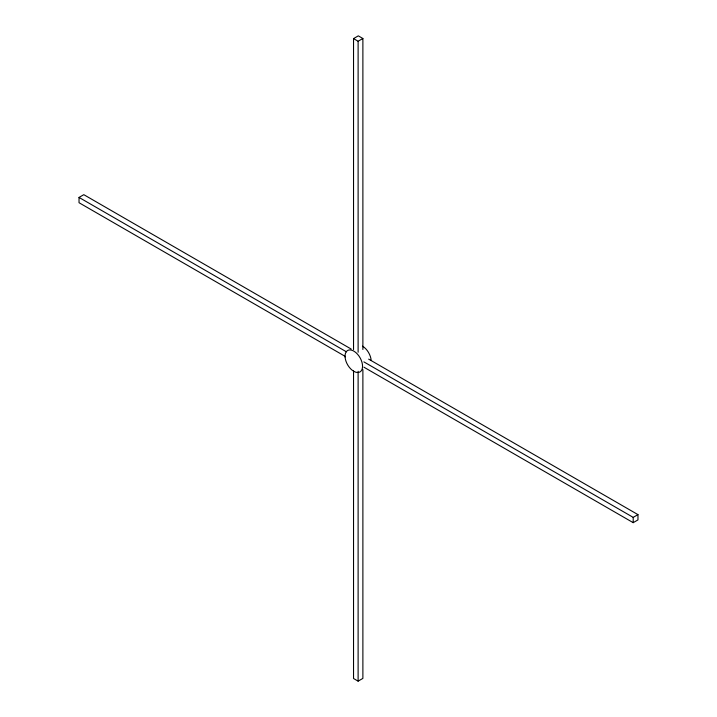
<?xml version="1.0" encoding="UTF-8"?>
<svg xmlns="http://www.w3.org/2000/svg" width="717" height="717" viewBox="0 0 717 717"><rect width="100%" height="100%" fill="white"/><g stroke="black" fill="none" stroke-linecap="round" stroke-linejoin="round"><path stroke-width="1.08" d="M353.535 349.609L353.535 38.601L358.303 35.85L362.883 38.494L362.883 349.493M345.46 356.537L79.031 202.714L79.031 197.426L83.799 194.674L351.196 349.054M353.535 38.601L358.115 41.245L362.883 38.494M363.869 361.879L633.201 517.378L637.969 514.627L637.969 519.906L633.201 522.666L363.869 367.167M353.535 370.859L353.535 678.506L358.115 681.15L362.883 678.399L362.883 369.631M368.637 359.127L637.969 514.627M79.031 197.426L346.428 351.814M633.201 517.378L633.201 522.666M358.115 41.245L358.115 352.253M358.115 371.263L358.115 681.15M362.515 346.168A12.377 7.143 60 0 1 371.164 360.481M345.074 356.958A12.377 7.143 60 0 0 358.751 372.41A12.377 7.143 60 0 0 357.568 354.27A12.377 7.143 60 0 0 345.074 356.958"/></g></svg>
